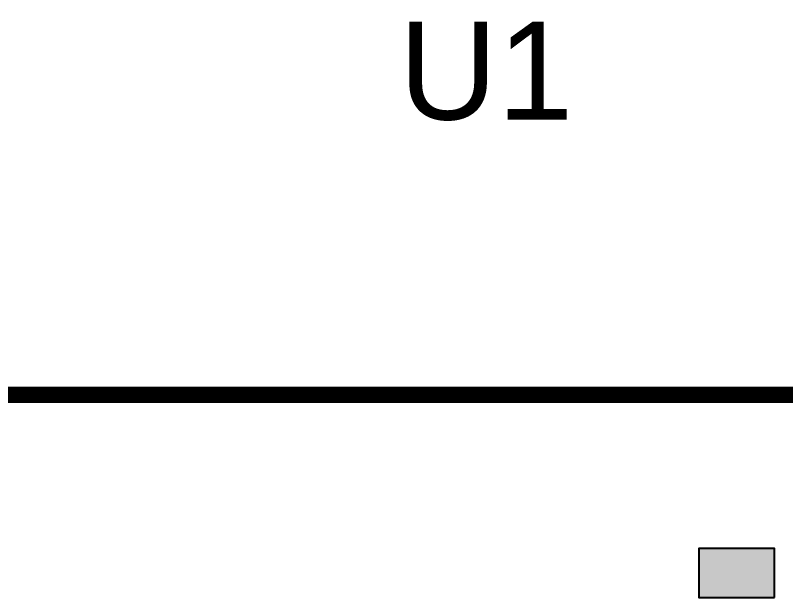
# Model space of a CAD drawing. Header units: inches. Extents: x 15 to 148, y 10 to 111.
# Drawn here: x 137.123 to 137.972, y 101.088 to 101.73 of the extents above; entities that cross this region are included whole.
import ezdxf

# ---------------------------------------------------------------- set-up
doc = ezdxf.new("R2010")
doc.units = ezdxf.units.IN
doc.header["$MEASUREMENT"] = 0
doc.layers.add('BLK_12AWG', color=7, linetype='Continuous')

# ---------------------------------------------------------------- blocks, each defined once
blk = doc.blocks.new('RPAD')
blk.add_trace([(-0.5, -0.5), (-0.5, 0.5), (0.5, -0.5), (0.5, 0.5)])
blk = doc.blocks.new('CEGHSD')
at = {"const_width": 0.008}
blk.add_lwpolyline([(133.60843, 101.18443), (135.67142, 101.18443), (135.67142, 102.2553), (133.60843, 102.2553), (133.60843, 101.18443)], dxfattribs=at)
blk.add_lwpolyline([(133.60843, 101.18443), (135.67142, 101.18443), (135.67142, 102.2553), (133.60843, 102.2553), (133.60843, 101.18443)], dxfattribs=at)
blk.add_lwpolyline([(133.60843, 101.18443), (135.67142, 101.18443), (135.67142, 102.2553), (133.60843, 102.2553), (133.60843, 101.18443)], dxfattribs=at)
blk.add_lwpolyline([(134.57342, 101.08515), (134.57342, 101.10915), (134.53642, 101.10915), (134.53642, 101.08515), (134.57342, 101.08515)], close=True)
at = {"xscale": 0.024, "yscale": 0.037, "rotation": 90}
blk.add_blockref('RPAD', (134.55492, 101.09715), dxfattribs=at)
at = {"width": 1.041667}
blk.add_text('U1', height=0.048, dxfattribs=at).set_placement((134.38947, 101.31915))
blk.add_text('U1', height=0.048, dxfattribs=at).set_placement((134.38947, 101.31915))
blk.add_text('U1', height=0.048, dxfattribs=at).set_placement((134.38947, 101.31915))

msp = doc.modelspace()

# ---------------------------------------------------------------- block references
at = {"layer": 'BLK_12AWG', "xscale": 2.25, "yscale": 2.25, "zscale": 2.25}
msp.add_blockref('CEGHSD', (-164.83027, -126.3532), dxfattribs=at)

doc.saveas('drawing.dxf')
